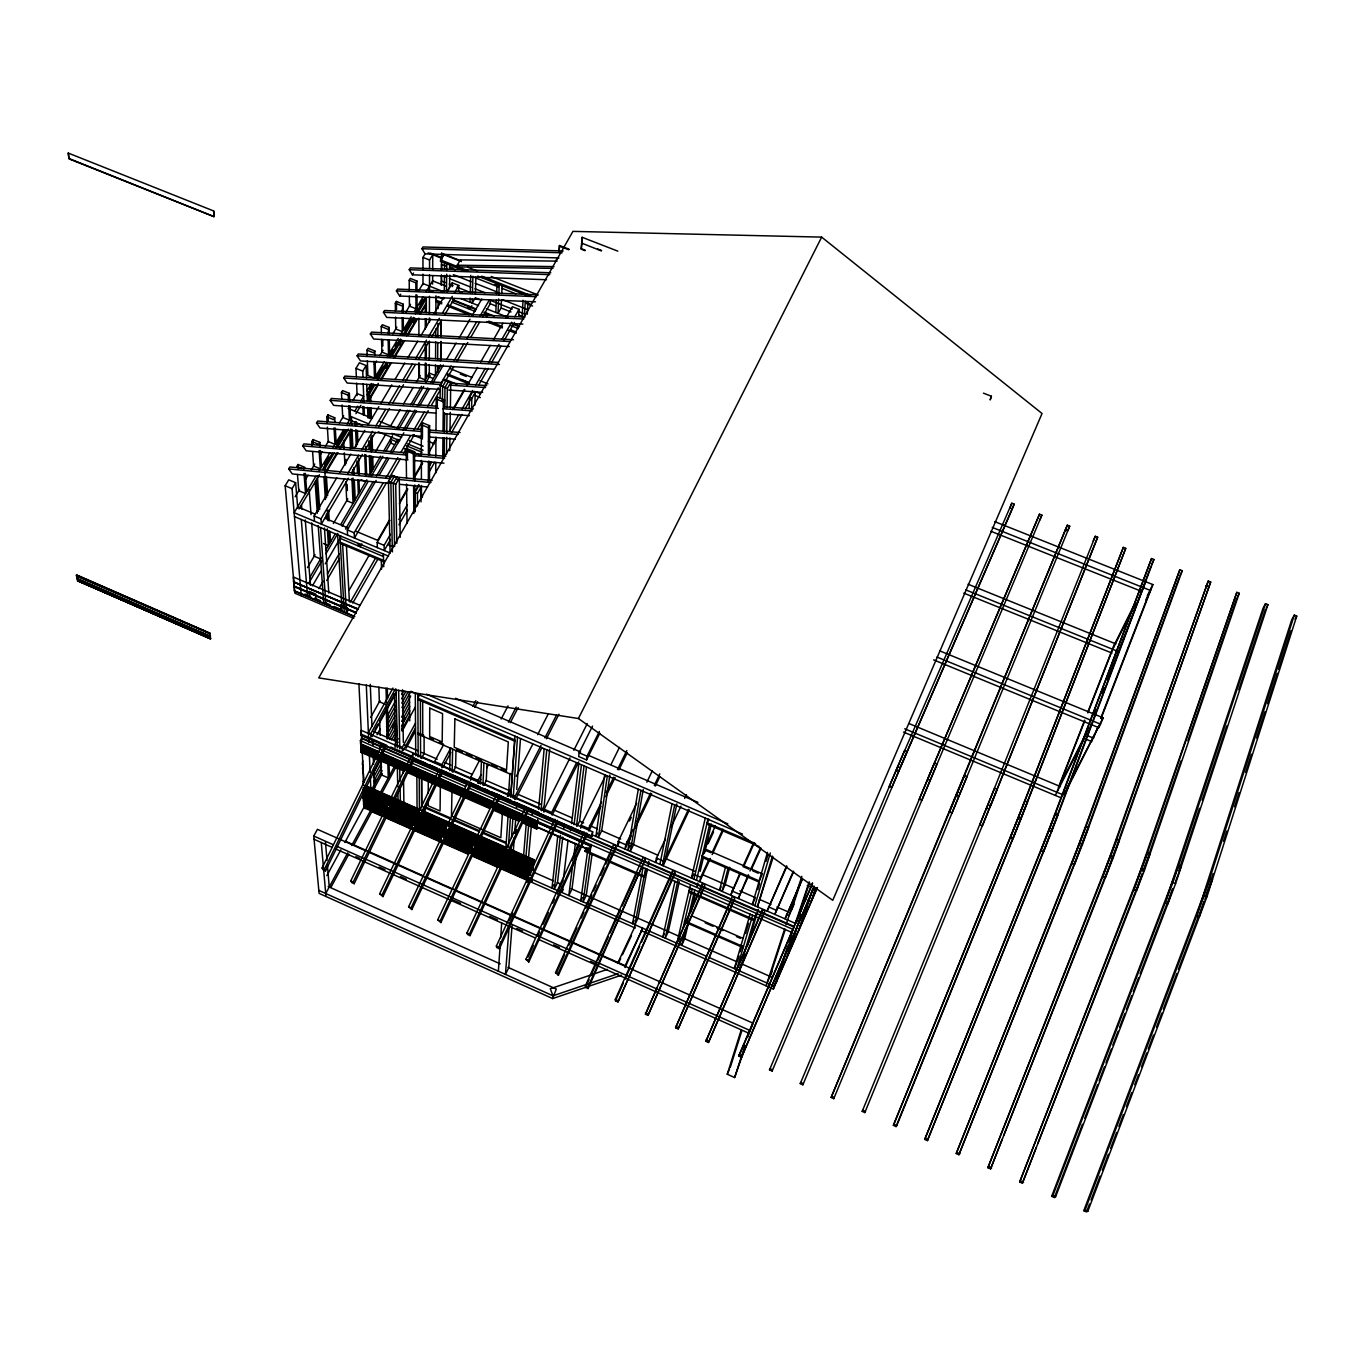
<?xml version="1.0" encoding="UTF-8"?>
<svg xmlns="http://www.w3.org/2000/svg" width="1365" height="1365" viewBox="0 0 1365 1365"><rect width="100%" height="100%" fill="white"/><g stroke="black" fill="none" stroke-linecap="round" stroke-linejoin="round"><path stroke-width="1.5" d="M425.283 362.988L425.283 379.897L419.089 377.388L419.038 364.694M425.283 358.756L425.283 343.963M425.283 329.17L425.283 318.591M425.283 312.261L425.283 305.914M426.29 378.173L426.29 363.363M426.29 359.149L426.307 344.338M426.324 327.429L426.324 318.949M426.324 312.619L426.341 297.792M428.354 482.084L428.388 461.165M428.405 454.886L428.456 427.689L429.617 425.692L422.45 422.758L421.29 424.771L421.358 456.183M428.218 799.446L428.201 805.794L440.059 810.998L440.366 785.677M428.235 793.099L428.269 782.503M429.293 364.523L429.275 376.911L433.2 378.497M429.31 360.343L429.361 341.062M429.412 322.191L429.412 317.96M429.429 313.728L429.463 296.273M429.48 292.008L429.531 274.945M429.531 268.547L429.565 260.015L432.756 254.709L432.688 269.4M429.463 480.122L429.514 461.285M429.531 455.006L429.617 425.692M432.62 284.074L432.671 275.679M435.537 364.967L435.469 375.563L429.275 373.054L424.737 380.818M435.572 358.62L435.674 341.677M435.708 337.462L435.759 328.982M435.844 314.172L435.964 295.83M435.708 473.058L435.776 462.479M435.827 456.132L435.947 437.09M435.998 430.743L436.203 399.007L437.346 397.027L444.495 399.928L444.393 408.391M437.278 407.623L437.346 397.027M437.568 372.15L437.619 365.803M437.653 359.456L437.79 342.53M437.841 336.182L437.926 323.488M438.046 308.678L438.097 302.33M464.032 270.679L440.554 261.415L440.571 259.93L443.744 254.607L461.353 261.551M440.11 398.341L440.23 385.578L443.642 379.692L450.757 382.575L450.365 408.118M440.622 360.667L440.793 341.591M440.827 337.36L440.98 320.4M441.304 285.422L441.407 274.945M441.458 269.809L441.612 253.242L461.285 260.988M440.912 360.292L441.083 341.438M441.134 337.24L441.287 320.485L431.613 337.036M443.744 254.607L440.554 261.415M442.448 401.429L442.601 386.551L446.014 380.664M444.273 292.008L444.461 275.44M444.529 269.229L444.598 263.001M442.738 456.848L442.943 437.824M443.011 431.494L443.352 401.907L444.495 399.928M443.813 457.019L444.035 437.994M444.12 431.647L444.342 412.605M444.12 457.633L444.359 438.506M444.427 432.125L444.666 412.998M444.734 406.634L444.973 387.506L448.385 381.62M446.474 290.796L446.679 274.228M446.73 270.099L446.816 263.889M415.847 759.145L361.06 735.274L361.196 730.326L539.585 808.012M441.885 767.778L441.919 764.69L450.911 747.747M446.457 454.306L446.679 437.312M446.747 433.063L447.003 413.953M447.089 407.589L447.345 388.462L450.757 382.575M449.75 275.15L449.58 287.588L447.498 291.103M449.836 268.922L449.904 264.776M449.699 450.689L449.887 437.909M449.989 431.528L450.296 412.367M452.139 286.684L452.207 282.862L458.759 285.456L458.64 291.189M449.716 770.662L450.16 748.054M675.607 1027.76L732.322 896.498L734.865 897.607L678.166 1028.903L675.607 1027.76L731.282 900.115M452.156 771.72L452.634 749.129M452.003 790.727L451.457 816.048L500.836 837.735L502.422 812.755M455.995 750.682L455.586 767.181L452.975 772.129M468.076 308.609L468.144 305.777M469.884 306.477L469.816 309.292L471.881 305.777M470.004 302.228L470.106 298.099M470.277 291.905L470.703 275.406M469.168 407.999L469.458 397.42L472.836 391.499L475.225 392.472L474.832 405.183M472.307 298.969L472.188 303.098L475.293 297.792M472.478 292.775L472.921 276.276M471.539 408.954L471.846 398.392L475.225 392.472M475.412 293.663L475.89 277.129M470.618 780.285L470.72 777.231L479.559 760.322M490.393 299.925L490.257 303.73L482.766 316.629M495.836 312.483L496.348 300.146M496.604 293.987L497.031 283.698M477.938 783.476L478.074 780.422L481.009 774.774M498.652 298.969L498.037 313.353L501.109 308.029L501.467 299.788M498.822 294.857L499.249 284.585M501.74 293.612L502.098 285.387M480.463 784.056L481.453 761.636M482.903 785.131L483.944 762.711M412.691 753.446L412.469 758.104L591.983 836.165L592.632 831.814L412.691 753.446L412.469 758.138M487.049 764.161L486.247 780.524L483.671 785.506M581.951 242.526L581.371 248.686L585.278 250.256M581.9 242.458L582.138 237.288L617.816 251.143M537.486 823.795L360.752 747.389L360.769 743.823L378.259 751.45M380.357 757.148L537.162 825.671L360.838 749.01L360.923 747.064L537.315 824.119L536.855 827.531L494.318 808.95M403.938 771.02L360.991 752.234L361.008 748.685L376.501 755.459M532.998 869.078L363.09 794.225L363.124 790.898L446.338 827.531M472.341 845.327L363.244 797.228L363.261 793.918L533.169 868.754L532.862 870.512L390.475 807.756M472.29 846.778L363.329 798.73L363.414 796.904L530.951 870.768M384.828 811.117L363.465 801.699L363.5 798.406L472.444 846.454M412.025 826.03L363.619 804.668L363.636 801.392L384.998 810.81M363.687 806.135L532.111 880.118L363.687 806.135L363.79 804.36L412.196 825.723M363.858 805.828L363.772 807.619L468.076 853.688M518.717 315.008L519.024 309.343L512.421 306.716L506.074 317.772M522.13 316.646L523.051 300.266M524.348 317.516L525.286 301.153M527.282 314.206L527.999 301.904M512.472 773.904L512.404 775.064L418.048 734.131L418.014 732.954L423.798 735.462M514.946 736.127L510.715 797.16L514.827 739.966L417.827 698.18L419.669 694.751M507.388 796.307L509.52 789.499M508.411 796.17L509.947 773.324M505.869 848.279L508.155 814.683M498.361 971.198L500.392 941.85M500.682 937.67L501.689 922.996M508.36 847.221L510.425 817.84M513.172 798.218L517.523 737.236M510.578 850.361L510.868 846.163M511.483 837.769L512.848 818.898M514.759 799.515L514.98 796.495L541.052 745.409M516.738 789.431L520.475 738.772M513.376 850.207L514.315 837.564M514.639 833.35L515.578 820.706M516.516 808.08L516.84 803.866M558.797 252.184L559.582 245.512L569.086 249.215M559.121 251.638L559.582 245.512M509.128 926.306L505.46 974.405L508.77 967.7L512.063 925.675M523.546 856.06L526.156 824.716M525.9 857.101L528.767 823.692M362.322 764.622L362.698 760.8M362.527 768.87L362.919 765.082M585.039 250.682L581.115 249.147L582.138 237.288M528.596 856.896L531.377 825.45M532.299 814.956L532.657 810.759M362.749 773.102L363.124 769.331M363.329 773.563L363.482 777.692M363.158 781.462L363.534 777.76M363.414 785.592L363.056 781.548M538.544 809.274L544.174 748.702M510.8 849.508L534.125 859.779L533.408 864.779L450.075 828.094M523.051 823.095L536.718 829.067L537.776 820.689M541.018 810.349L546.768 749.829M705.893 1041.324L762.37 909.585L764.929 910.711L708.469 1042.485L705.893 1041.324L762.08 911.24M213.964 216.625L213.674 210.961L68.25 153.068L68.967 158.545L214.049 216.66L69.035 158.852L68.25 153.068M549.686 749.163L544.191 805.725L541.666 810.759M543.918 812.226L544.226 809.223L570.024 757.882M209.835 633.394L76.423 575.859L76.542 574.955L209.954 633.121M557.739 836.353L551.989 888.12L553.576 884.895M560.418 835.346L554.327 889.161L557.5 882.711L562.772 836.984M563.728 828.674L564.206 824.511M562.551 886.192L561.8 892.454L563.387 889.229M563.557 877.832L568.062 840.226M592.512 726.112L579.135 752.798L578.692 756.534L586.558 759.93L599.849 733.244M571.56 823.658L578.845 763.632M366.059 850.958L317.448 829.323L313.762 836.028L319.103 893.393L552.671 998.566L556.272 989.045L507.934 967.324M574.051 824.75L581.456 764.758M576.525 825.825L584.066 765.884M573.027 862.202L568.813 895.559L571.969 889.093L576.269 855.582M573.556 858.022L575.399 843.433M586.558 759.93L587.035 756.176L599.354 731.486M605.889 860.496L584.971 851.333L585.107 850.293L644.109 876.091L643.922 877.132L609.694 862.151M577.105 826.2L579.596 821.133L586.489 767.181M577.088 849.303L577.617 845.123M580.688 828.248L581.063 825.262L605.412 775.866M588.11 847.443L580.756 900.832L582.326 897.59M555.913 830.415L590.721 845.6L589.868 850.276L590.721 845.532M591.13 844.406L583.111 901.855L586.25 895.372L592.086 854.166M358.074 609.455L293.577 582.002L293.407 577.02L360.07 605.36M356.333 613.09L293.987 586.523L293.816 581.49M354.593 616.707L294.396 591.028L294.243 586.097L354.627 611.827M604.695 774.774L595.891 836.438L597.546 833.06M607.323 775.9L598.382 837.53L601.675 830.756L609.865 775.064M636.704 803.2L618.226 841.454L617.509 845.856L619.352 842.051M537.145 824.46L537.742 819.461M536.718 829.067L536.855 827.531M452.088 825.979L533.664 861.878L534.125 859.779M450.041 829.562L533.271 866.212L533.834 861.554L423.116 812.84M450.211 829.238L533.425 865.888L533.135 867.645L392.011 805.486M444.939 840.567L532.077 879.026L532.35 876.211M471.932 855.394L531.821 881.841L532.077 879.026M633.121 829.408L625.75 844.73L625.016 849.132L631.432 835.755M638.291 789.243L627.815 850.344L630.255 845.242M640.919 790.369L630.306 851.436L633.565 844.628L643.256 789.431M591.745 836.574L592.632 831.814M813.984 887.489L741.502 1057.295L738.926 1056.135L739.148 1054.906L812.533 883.121M647.129 870.324L647.317 869.3L643.922 877.132M643.103 867.321L632.541 923.678L634.077 920.42M645.577 868.396L634.913 924.736L637.984 918.184L647.283 869.522M741.502 1057.295L814.257 886.175M648.068 865.461L648.836 861.4M665.523 838.827L656.429 858.073L655.558 862.441L657.384 858.602M659.892 864.335L672.058 803.78M674.702 804.923L662.4 865.427L665.625 858.568L676.835 803.883M688.489 809.343L663.987 861.366L663.1 865.734L689.325 809.991M674.993 881.244L662.878 937.073L664.397 933.779M677.944 880.271L665.25 938.13L668.287 931.544L679.292 881.722M688.728 892.147L688.95 891.123L754.214 919.635L753.907 920.641L688.728 892.147L690.298 888.717M708.759 819.222L706.831 823.965L759.128 846.505M702.156 856.162L701.9 857.254L758.889 881.978L762.37 873.805L705.398 849.132L702.156 856.162L759.196 880.903M705.278 818.079L691.424 878.07L693.011 874.624M690.229 885.629L676.904 943.266L679.173 938.318M692.072 878.36L693.079 874.044L700.689 877.354L699.665 881.654L710.363 858.449M703.521 853.739L705.398 849.132M693.949 879.179L707.94 819.222M679.275 944.324L680.726 938.147M682.636 929.923L692.26 888.786M696.474 880.271L709.476 825.108M685.537 928.934L681.664 945.365L684.684 938.779L688.114 924.327M687.005 922.757L694.768 889.878M700.143 871.331L703.555 856.964M704.528 852.852L711.336 824.119M691.065 911.922L695.468 893.341M696.952 887.148L697.925 883.019M76.423 575.774L210.022 633.496L210.091 636.517L76.986 578.862L76.679 575.586M725.412 867.457L719.509 890.321L721.095 886.858M728.006 868.584L722.051 891.413L725.207 884.503L729.695 867.287M739.728 873.498L730.685 895.184L740.291 873.941M769.519 1069.853L769.843 1068.659L772.436 1069.819L772.112 1071.013L769.519 1069.853L904.534 750.545L907.06 751.603L772.112 1071.013M748.225 874.863L738.311 898.511L748.771 875.306M382.012 755.101L590.687 845.618M767.488 852.374L752.32 904.603L755.425 897.641L739.796 890.85M750.153 914.055L734.285 968.604L736.503 963.605M757.78 889.571L759.554 883.513M766.021 861.315L767.778 855.258M737.254 961.95L739.028 955.858M740.205 951.797L741.98 945.706M745.546 933.524L748.498 923.371M754.879 905.729L770.321 852.937M736.691 969.662L752.678 915.164M772.402 856.128L757.421 906.838L773.204 857.083M740.888 964.68L739.096 970.72L745.051 953.93M743.874 954.579L755.8 914.243M747.457 945.826L758.292 909.346M786.547 865.939L767.13 911.069L786.923 866.383M793.321 871.194L774.791 914.396L793.679 871.621M745.546 1046.29L734.626 1077.531L727.255 1074.221L741.263 1029.841M730.292 1067.259L741.843 1030.746M1204.766 899.842L1212.478 879.452L1209.834 878.343L1083.793 1210.704L1086.523 1211.932L1087.871 1211.165L1206.967 896.703L1296.75 616.076L1294.31 615.103L1291.734 619.71L1196.525 916.12L1199.187 917.246L1204.135 901.77M1083.793 1210.704L1085.124 1209.936L1204.305 895.594L1294.31 615.103M1206.063 895.798L1213.178 873.549M1223.552 841.181L1226.794 831.063M1234.574 806.783L1239.096 792.621M1245.58 772.402L1251.415 754.197M1256.602 738.004L1265.014 711.711M1267.607 703.623L1277.333 673.269M1278.63 669.225L1290.932 630.801M801.716 879.76L785.046 918.867L802.125 879.896M734.626 1077.531L745.051 1045.351M747.662 1037.315L753.053 1023.204L603.313 956.558M766.123 985.837L784.756 928.695M786.069 924.668L801.835 876.347M769.962 976.367L785.165 929.838M791.768 909.602L801.699 879.248M1175.623 881.159L1181.288 866.4L1178.66 865.291L1051.664 1196.303L1054.394 1197.532L1055.623 1196.713L1175.623 883.53L1267.931 604.661L1265.509 603.688L1263 608.329L1165.13 902.879L1167.775 903.988L1172.876 888.615M1051.664 1196.303L1052.893 1195.501L1172.962 882.421L1265.509 603.688M1178.831 870.614L1199.494 808.302M1202.155 800.265L1226.794 725.873M1238.789 689.7L1265.44 609.285M641.14 930.64L773.358 989.028L787.707 946.082M789.038 942.072L792.4 932.022M793.747 928.012L809.172 881.807M776.258 982.339L791.376 937.175M796.102 923.047L809.616 882.677M786.65 957.786L801.238 914.465M787.622 955.568L800.231 918.116M812.448 883.257L811.117 887.233L807.295 885.578M990.325 399.467L991.399 396.242L983.448 393.154M798.883 929.65L812.499 889.502M799.822 927.466L813.472 887.267M815.69 888.001L810.964 901.855L807.398 900.32M811.902 899.706L815.963 887.796M1180.998 760.936L1143.102 871.604L1150.251 853.398L1147.624 852.306L1019.706 1181.971L1022.402 1183.182L1144.416 870.426L1239.249 593.297L1236.827 592.342L1133.871 889.69L1136.516 890.799L1142.403 873.617L1080.09 1034.363M1019.706 1181.971L1141.771 869.317L1236.827 592.342M1187.891 740.82L1236.827 597.938M990.154 399.894L991.399 396.242M1003.753 1135.322L1119.351 840.465L1116.741 839.373L987.885 1167.723L990.58 1168.918L1113.362 857.391L1210.687 581.985L1208.264 581.029L1102.784 876.569L1105.411 877.678L1210.687 581.985M987.885 1167.723L1110.735 856.282L1208.264 581.029M800.265 1083.622L800.675 1082.479L803.303 1083.656L802.876 1084.8L800.265 1083.622L934.428 763.052L936.97 764.11L802.876 1084.8M958.913 1154.739L1088.588 827.582L1085.994 826.49L956.234 1153.527L958.913 1154.739L1082.462 844.406L1182.244 570.724L1179.838 569.768L1071.832 863.516L1074.443 864.608L1179.224 577.395M956.234 1153.527L1079.851 843.297L1179.838 569.768M1150.968 566.185L1050.726 832.769L1057.977 814.769L1055.401 813.694L924.736 1139.417L927.398 1140.611L1051.698 831.473L1153.92 559.496L1151.531 558.558L1041.034 850.514L1043.628 851.606L1049.975 834.766L927.398 1140.611M924.736 1139.417L1049.105 830.381L1151.531 558.558M1087.274 1209.936L1089.543 1203.981M1091.045 1200.006L1100.088 1176.152M1102.34 1170.18L1108.363 1154.278M1110.632 1148.323L1116.655 1132.421M1118.908 1126.449L1123.429 1114.523M1126.432 1106.571L1131.704 1092.665M1134.725 1084.714L1138.495 1074.767M1141.498 1066.816L1146.771 1052.893M1148.272 1048.917L1153.544 1035.011M1156.565 1027.06L1161.837 1013.137M1163.338 1009.162L1176.903 973.382M1178.405 969.406L1204.015 901.821M1054.394 1197.532L1082.462 1124.265M1084.731 1118.327L1097.631 1084.68M1099.149 1080.722L1104.456 1066.85M1105.974 1062.891L1111.298 1049.037M1112.816 1045.078L1118.123 1031.223M1119.641 1027.265L1124.948 1013.41M1126.466 1009.452L1131.773 995.58M1133.291 991.621L1138.615 977.767M1140.116 973.808L1172.757 888.683M896.037 1126.552L1027.521 802.023L1024.944 800.948L893.393 1125.357L896.037 1126.552L896.771 1125.528L1021.088 818.625L1125.733 548.338L1123.344 547.399L1010.373 837.581L1012.966 838.673L1125.733 548.338M1094.73 733.722L1091.693 741.57L1086.13 739.284M1100.821 717.99L1151.019 588.281M1097.272 728.296L1093.467 738.141L1087.888 735.837M1101.077 718.451L1152.879 584.578L994.761 521.635M1065.775 790.591L1063.983 795.215L1103.142 717.819L939.632 650.815M893.393 1125.357L1018.495 817.533L1123.344 547.399M1085.038 736.554L1088.861 726.743M1093.433 714.97L1095.72 709.083M1102.084 693.778L1104.387 687.892M1107.442 680.026L1145.679 581.712M1022.402 1183.182L1036.257 1147.47M1037.792 1143.495L1078.555 1038.321M1058.37 787.486L1084.663 720.174M1087.751 712.257L1111.707 650.883M1056.885 792.263L1084.748 720.857M1087.854 712.939L1114.949 643.529M1011.806 503.224L1009.929 507.985L1012.267 508.906L1014.161 504.146L1011.806 503.224L889.178 786.445L891.72 787.52L1012.267 508.906M990.58 1168.918L1002.2 1139.28M214.237 216.37L213.674 210.961M591.83 836.318L412.469 758.36M1093.211 541.001L1095.276 536.274L1097.665 537.213L990.615 805.811L988.038 804.736M1095.276 536.274L979.865 824.699L982.442 825.791L1097.665 537.213M1039.516 514.196L919.259 799.139L921.819 800.214L1041.87 515.117L1039.516 514.196L927.552 779.33L930.111 780.388M1039.925 519.877L1041.87 515.117M1069.699 526.139L952.053 812.977L949.494 811.885L1065.331 529.944L1067.345 525.201L1069.699 526.139L1067.686 530.883L1065.331 529.944M862.202 1111.383L994.624 788.253L997.184 789.328L864.83 1112.56L862.202 1111.383L862.817 1110.325L865.461 1111.502L864.83 1112.56M831.66 1096.368L834.305 1097.545L833.776 1098.654L831.149 1097.477L1067.345 525.201M831.149 1097.477L964.458 775.627L967 776.685L833.776 1098.654M738.926 1056.135L793.935 927.347M796.426 921.494L802.262 907.844M708.469 1042.485L764.622 912.349M1014.161 504.146L900.064 767.778L897.522 766.703M678.166 1028.903L734.66 899.279M811.458 886.295L795.3 923.337L592.035 834.749M795.949 922.569L800.197 912.827M816.765 888.513L774.279 986.264L709.954 957.855M773.358 989.028L817.447 887.557M794.072 904.142L788.97 915.796L786.394 914.669M727.255 1074.221L729.541 1069M767.028 983.056L772.146 971.351M648.017 1015.389L704.954 884.571L702.412 883.462L645.457 1014.246L648.017 1015.389L704.835 886.277M645.457 1014.246L657.35 987.27M659.039 983.431L681.954 931.408M683.643 927.569L702.31 885.185M615.308 999.419L672.655 870.495L675.163 871.587L618.004 1001.927L615.461 1000.801L615.308 999.419L617.85 1000.545M615.461 1000.801L623.259 983.261M624.999 979.37L639.724 946.252M641.448 942.362L672.638 872.252M618.004 1001.927L675.146 873.344M754.214 919.635L756.517 914.431M753.907 920.641L756.227 915.437M585.346 985.991L643.034 857.578L645.543 858.67L588.127 988.55L585.602 987.407L585.346 985.991L587.888 987.117L588.127 988.55M585.602 987.407L589.083 979.66M590.823 975.77L596.061 964.134M597.802 960.26L608.261 936.97M610.001 933.097L620.444 909.807M622.201 905.933L637.011 872.952M587.888 987.117L645.543 858.67M749.982 870.989L760.459 847.733M751.381 869.505L760.97 848.245M555.538 972.631L613.55 844.73L616.042 845.822L558.063 973.757L558.404 975.224L555.538 972.631L558.063 973.757M556.766 972.17L564.649 954.766M569.034 945.109L576.917 927.722M581.285 918.048L583.913 912.264M585.67 908.39L591.813 894.86M593.553 891.004L596.181 885.202M600.566 875.545L604.064 867.816M605.821 863.943L611.076 852.357M558.404 975.224L616.195 847.631M743.225 865.751L753.753 842.529M743.788 866.229L754.282 843.058M528.818 961.967L528.392 960.465L586.677 833.025L586.916 834.868L528.818 961.967L525.883 959.339L584.203 831.933M528.067 956.984L533.357 945.433M537.759 935.81L539.516 931.971M543.048 924.259L548.338 912.724M552.74 903.084L554.497 899.245M557.142 893.461L563.301 879.998M572.123 860.752L578.282 847.273M557.79 822.174L499.368 948.76L496.877 947.651L496.348 946.116L554.992 819.205M509.264 920.795L512.813 913.134M526.975 882.455L528.75 878.616M499.368 948.76L498.839 947.225L557.449 820.28M700.689 877.354L708.674 860.018M712.223 852.323L722.887 829.22M712.138 854.575L722.836 831.37M704.647 849.047L715.345 825.962M708.179 843.587L713.537 832.002M528.784 809.53L470.055 935.622L467.581 934.513L466.966 932.943L525.917 806.527M514.759 833.281L516.533 829.476M470.055 935.622L469.458 934.052L528.374 807.602M625.085 967.495L642.71 928.183L624.726 966.591M440.878 922.552L440.195 920.948L499.419 794.993L499.914 796.938L440.878 922.552L437.721 919.839L496.962 793.918M617.577 963.4L635.612 925.043M618.874 962.41L620.665 958.571M622.457 954.749L631.466 935.605M411.838 909.534L411.07 907.896L470.601 782.435L471.181 784.414L411.838 909.534L408.613 906.787L468.161 781.36M670.983 827.292L680.981 806.118M684.633 798.423L686.441 794.567M1151.702 564.189L1153.92 559.496M382.951 896.583L442.584 771.942L441.919 769.928L382.081 894.911L382.951 896.583L379.641 893.802L439.496 768.87M635.1 828.128L651.617 793.747M655.285 786.104L659.875 776.566M629.487 821.065L631.312 817.26M636.807 821.747L650.61 793.031M654.296 785.37L659.807 773.887M414.124 759.537L354.183 883.684L351.743 882.592L350.788 880.886L410.95 756.432M354.183 883.684L353.228 881.978L413.373 757.49M646.856 782.179L652.385 770.696M385.783 747.184L325.553 870.853L323.13 869.778L322.089 868.021L382.541 744.044M325.553 870.853L324.512 869.113L384.947 745.102M584.971 851.333L586.609 847.972M590.465 846.112L496.706 804.77M601.607 801.886L588.537 828.521L581.063 825.262M606.282 792.382L613.755 777.163M617.492 769.553L626.825 750.528M588.878 831.063L601.061 806.22M605.753 796.665L615.12 777.538M618.874 769.894L627.303 752.695M1179.957 575.399L1182.244 570.724M210.5 638.888L77.788 580.671L210.466 638.939L210.398 636.005L77.225 578.368L77.583 581.371M611.025 764.468L619.454 747.372M570.468 830.603L572.14 827.258M1113.26 646.925L1135.441 602.289M532.214 877.627L531.821 881.841M1112.697 649.279L1135.015 604.422M576.439 762.95L551.648 812.465L544.226 809.223M552.125 815.059L578.743 761.875M537.435 821.355L525.935 815.929M573.846 750.272L587.24 723.655M1147.248 595.771L1152.879 584.578M1145.9 599.815L1150.593 590.516L992.27 527.419M578.419 718.519L821.662 237.118L1042.041 413.51L832.735 900.32L578.419 718.519L318.728 677.893L572.925 231.385L821.662 237.118M1059.291 786.104L1086.148 733.346M544.925 737.834L556.511 715.124M515.612 799.139L541.598 748.191M546.427 738.755L558.933 714.219M1055.282 795.403L1084.646 737.8M516.311 776.258L532.777 744.147M537.622 734.694L548.269 713.912M1066.372 789.055L1070.245 781.531M1072.19 777.777L1093.553 736.383M1095.498 732.63L1100.344 723.211M1103.142 717.819L1098.842 727.716L933.643 659.875M478.859 783.118L480.821 779.347M486.725 768.017L488.687 764.229M510.305 722.665L518.171 707.565M508.411 722.136L516.243 707.104M501.16 719.014L508.019 705.876M1237.628 596.386L1239.249 593.297M472.887 706.353L475.873 700.706M442.857 767.437L450.825 752.422M474.696 707.36L477.682 701.729M443.625 744.59L434.616 761.499L441.919 764.69M421.478 758.411L424.123 753.48L424.106 736.998M402.368 750.545L402.3 747.44L415.472 723.126M325.723 893.512L347.717 852.869M351.709 845.481L370.7 810.383M379.794 793.56L393.973 767.369M403.392 750.255L415.506 727.869M330.961 887.267L348.911 854.081M353.893 844.867L371.826 811.68M381.927 792.997L396.072 766.84M406.173 748.174L415.25 731.35M1266.276 607.749L1267.931 604.661M395.133 747.406L395.048 744.266L398.102 738.67M402.163 731.196L415.352 706.933M374.402 783.237L376.416 779.466M374.385 783.442L376.416 779.705M372.867 787.417L382.012 770.577M326.832 875.648L340.858 849.815M344.867 842.427L364.899 805.538L365.052 808.677M373.02 790.591L382.149 773.767M389.349 739.489L396.464 726.453M401.549 717.137L409.688 702.224M363.124 790.898L446.167 827.855M373.259 773.46L380.357 760.442M391.499 740.001L396.567 730.702M401.634 721.403L409.739 706.524M363.09 794.225L386.602 803.797M403.221 721.488L405.234 717.751M403.221 721.71L405.234 718.007M373.43 777.572L381.517 762.745M393.632 740.478L396.652 734.916M401.702 725.651L409.79 710.807M363.329 798.73L363.517 795.095M373.601 781.684L381.654 766.874M401.788 729.865L409.841 715.055M386.517 726.624L395.679 709.902M401.771 698.761L405.849 691.338M386.653 730.94L394.758 716.13M401.856 703.146L407.93 692.038M379.709 748.174L381.722 744.488M386.773 735.24L394.86 720.447M401.924 707.514L410.012 692.72M392.796 727.545L394.826 723.552M387.199 738.977L395.355 724.03M402.487 710.96L410.643 696.031M360.991 752.234L369.147 754.999M374.88 729.729L377.951 724.132M380.016 720.413L394.349 694.341M371.997 736.571L396.481 692.055M377.03 734.677L380.101 729.081M387.285 716.028L395.475 701.098M386.875 720.174L388.923 716.454M387.404 720.413L395.577 705.517M401.702 694.341L403.733 690.622M370.666 717.478L379.931 700.706M469.543 788.253L793.031 929.411L792.007 932.5L360.582 744.147L360.411 740.649L361.606 738.482L381.091 746.979M360.769 743.823L360.855 741.86L361.025 745.119M392.949 688.062L368.379 732.664L370.785 733.705L370.922 736.861M370.785 733.705L395.338 689.086M1295.027 619.147L1296.75 616.076M555.384 261.568L557.466 257.9M422.57 496.143L421.461 498.089L421.427 485.513M350.43 602.016L375.733 557.756M390.544 539.499L384.248 550.556L384.111 545.369L390.424 534.295M398.87 519.553L407.299 504.794M414.67 491.895L418.884 484.507M429.429 466.079L431.545 462.394M449.46 431.033L458.947 414.448M462.104 408.92L472.648 390.475M475.805 384.947L485.309 368.345M488.465 362.817L499.01 344.372M502.166 338.844L511.653 322.242M514.81 316.714L519.024 309.343M415.148 511.244L415.028 492.373L418.577 486.179L421 487.186L421.034 501.893M352.767 603.04L378.003 558.865M398.955 524.791L407.367 510.066M429.429 471.42L434.684 462.223M451.491 432.773L461.984 414.38M465.141 408.852L470.396 399.655M478.808 384.93L488.261 368.379M491.4 362.851L500.87 346.3M504.009 340.772L514.52 322.379M417.519 505.954L417.451 493.379L421 487.186M349.201 590.038L369.267 555.043M377.73 540.318L389.349 520.048M399.928 501.637L407.316 488.738M414.721 475.856L422.109 462.957M432.688 444.546L435.844 439.018M452.753 409.551L464.39 389.298M377.337 547.655L377.184 542.451L389.861 520.355M399.365 503.787L407.811 489.045M414.158 478.006L422.604 463.264M428.951 452.207L436.339 439.325M454.306 408.016L464.868 389.588M466.984 385.92L477.545 367.492M480.719 361.964L490.223 345.396M493.396 339.868L502.9 323.3M394.434 476.197L390.851 482.357L392.403 551.887M396.84 477.187L393.274 483.364L394.57 546.529M396.823 543.304L395.696 484.37L399.262 478.194L392.011 475.191L388.445 481.367L390.134 553.03L294.14 512.694L315.929 476.214M413.578 479.388L413.39 453.811L414.55 451.781L407.35 448.812L406.173 450.842L406.497 477.801M361.827 543.782L360.121 546.751L360.002 544.174M386.517 482.681L354.439 538.032L354.183 532.811L382.934 483.278M386.124 477.784L397.846 457.599M401.037 452.105L410.626 435.589M413.817 430.094L424.464 411.752M427.654 406.241L438.301 387.899M441.492 382.405L451.081 365.888M454.272 360.394L463.844 343.878M467.052 338.383L476.624 321.867M479.815 316.373L489.404 299.856M326.713 580.534L339.441 558.575M389.725 477.136L400.423 458.691M403.631 453.163L414.329 434.718M417.536 429.173L428.235 410.728M431.442 405.183L439.991 390.424M445.331 381.21L453.897 366.451M457.104 360.906L467.803 342.461M471.01 336.933L479.559 322.174M437.585 369.915L440.571 364.796M341.199 536.343L340.056 538.305L383.446 556.562M312.449 585.858L320.98 571.201M325.262 563.882L339.134 540.062M345.533 529.074L373.293 481.47M376.501 475.975L387.182 457.65M390.39 452.156L397.863 439.342M403.187 430.18L414.943 410.046M417.076 406.378L427.757 388.07M430.948 382.575L440.571 366.093M347.563 535.131L347.29 529.91L376.109 480.446M379.316 474.952L388.906 458.469M392.113 452.975L403.852 432.824M405.985 429.156L416.649 410.831M419.857 405.337L429.463 388.854M432.671 383.36L443.335 365.035M446.543 359.541L456.132 343.042M459.34 337.547L470.021 319.239M472.154 315.571L481.743 299.089M318.915 588.605L323.181 581.268M327.446 573.948L339.168 553.781M309.616 577.685L321.458 557.449M325.757 550.095L335.432 533.527M340.823 524.331L366.827 479.849M368.789 476.487L380.63 456.251M383.855 450.74L392.608 435.759M396.771 428.661L407.521 410.251M410.746 404.74L421.512 386.346M308.831 583.077L321.713 561.032M325.996 553.678L337.803 533.476M342.103 526.122L367.85 482.033M371.075 476.521L382.882 456.32M386.107 450.808L391.465 441.612M398.972 428.764L409.705 410.387M412.93 404.876L423.662 386.5M425.812 382.831L430.112 375.477M307.5 567.601L315.042 554.736M333.367 523.495L347.819 498.873M375.426 451.815L385.118 435.281M390.509 426.085L400.218 409.551M403.443 404.04L413.151 387.506M416.393 381.995L420.096 375.665M348.365 478.262L321.338 524.126L320.98 518.871L344.663 478.757M351.607 472.768L362.425 454.426M365.666 448.914L375.392 432.415M378.634 426.904L389.452 408.562M392.693 403.067L403.511 384.725M405.661 381.057L415.404 364.557M418.646 359.046L428.371 342.547M444.581 315.025L454.323 298.526M293.577 582.002L358.312 609.029M314.513 521.259L314.121 516.004L336.78 477.75M340.022 472.29L350.805 454.067M354.03 448.607L364.83 430.402M368.055 424.925L378.856 406.719M381.006 403.067L391.789 384.862M395.031 379.402L404.74 363.005M407.981 357.545L417.69 341.148M420.915 335.688L430.623 319.291M433.865 313.831L443.574 297.433M446.799 291.974L452.207 282.862M347.887 473.28L358.654 455.057M361.879 449.58L372.645 431.34M375.87 425.88L385.561 409.466M388.786 403.989L399.553 385.749M402.777 380.289L412.469 363.875M415.694 358.398L426.46 340.158M428.61 336.524L439.376 318.284M442.601 312.807L452.293 296.393M454.443 292.758L458.759 285.456M552.91 268.359L458.282 266.926L457.207 265.219L460.38 259.879L557.108 261.125M324.682 468.963L334.408 452.651M337.65 447.208L348.467 429.088M369.454 393.905L374.812 384.896M378.037 379.504L387.694 363.312M391.994 356.111L401.651 339.902M404.876 334.51L413.459 320.11M417.758 312.909L426.341 298.526L424.174 297.655M326.013 471.13L336.797 453.043M340.039 447.601L350.805 429.514M369.591 398L378.327 383.343M380.494 379.675L390.322 363.192M393.598 357.698L403.426 341.216M406.685 335.722L416.513 319.239M419.789 313.745L426.341 302.757M326.099 472.444L337.957 452.566M340.107 448.949L350.873 430.862M369.642 399.365L378.361 384.708M381.637 379.214L391.448 362.749M394.707 357.255L404.535 340.772M407.794 335.278L417.605 318.813M420.881 313.319L426.341 304.156M319.154 470.806L329.921 452.805M333.145 447.396L343.895 429.395M347.12 424.003L351.436 416.803L351.812 425.146M354.781 411.189L357.749 406.207M360.718 401.242L363.687 396.277L357.033 393.564L353.074 400.184M367.014 390.714L371.314 383.514M367.356 360.701L367.868 375.477L374.505 378.173L384.248 361.879M387.472 356.453L398.256 338.435M400.406 334.817L411.172 316.782M414.414 311.374L423.031 296.956M426.255 291.547L432.637 280.866L446.355 286.309M324.614 464.407L328.931 457.156M336.507 444.478L344.082 431.801M369.386 389.4L372.611 384.009M376.911 376.808L382.285 367.816M389.81 355.224L393.018 349.832M395.168 346.232L397.317 342.632M404.842 330.04L411.292 319.239M415.574 312.056L417.724 308.456M419.874 304.856L423.099 299.464M299.054 508.957L319.427 474.798M322.652 469.406L332.309 453.231M335.517 447.839L346.249 429.873M349.474 424.481L351.624 420.881M355.941 413.629L360.889 405.354M362.732 402.248L363.841 400.406M367.151 394.843L373.601 384.043M376.825 378.651L386.5 362.442M389.725 357.033L400.474 339.032M402.624 335.432L413.356 317.414M415.506 313.813L425.18 297.621M295.164 496.775L299.481 489.574M304.873 480.582L308.098 475.191M311.339 469.799L314.769 464.083M319.956 455.415L322.106 451.815M325.348 446.423L328.573 441.032M339.356 423.048L343.673 415.847M374.402 364.591L376.552 360.991M379.794 355.6L383.036 350.191M392.762 333.981L396.823 327.19M405.712 312.363L410.507 304.361M418.663 290.762L422.979 283.545L443.233 291.598M353.689 618.277L294.874 593.195L285.149 485.769L288.732 479.832L295.625 482.715L297.758 508.189M303.695 469.321L304.873 467.359L297.997 464.492L296.802 466.455L301.972 468.604M312.158 445.587L311.868 441.492L313.029 439.564L319.888 442.396L320.161 446.474M327.122 423.013L326.747 416.837L327.907 414.926L334.715 417.724L334.954 421.836M341.779 398.716L341.455 392.472L342.598 390.578L349.372 393.342L349.764 401.668M356.333 376.757L355.992 368.379L359.37 362.783L366.11 365.53L366.554 378.088M367.219 356.47L366.997 350.14L368.106 348.297L374.846 351.01L374.966 355.224M381.398 332.941L381.227 326.559L382.337 324.716L389.025 327.412L389.162 333.794M395.44 311.169L395.304 303.235L396.396 301.426L403.05 304.088L403.153 312.005M537.537 294.806L397.522 289.09L396.43 290.899L399.655 296.017L400.747 294.209M409.295 290.182L409.21 280.2L410.285 278.409L416.922 281.036L416.973 291.018M550.812 272.778L410.336 267.915L409.244 269.707L412.435 274.826L413.527 273.051M422.962 269.98L422.962 257.422L425.095 253.873L558.882 257.951M301.307 595.942L292.059 488.653L295.625 482.715M319.888 442.396L318.71 444.325L311.868 441.492M334.715 417.724L333.572 419.635L326.747 416.837M348.536 401.481L348.246 395.236L349.372 393.342M362.971 377.405L362.749 371.126L366.11 365.53M374.846 351.01L373.72 352.87L366.997 350.14M388.018 333.504L389.025 327.412M402.044 311.834L403.05 304.088M415.881 290.813L415.847 282.828L416.922 281.036M389.452 483.346L292.298 473.928L288.697 468.946L289.892 466.966L432.108 480.48M407.947 459.954L306.238 450.825L302.689 445.826L303.866 443.881L407.657 452.992M421.529 436.373L320.024 427.979L316.526 422.962L317.687 421.034L421.836 429.429M435.503 413.083L333.657 405.371L330.211 400.337L331.354 398.444L437.414 406.258M440.298 389.452L347.154 383.036L343.741 377.969L344.884 376.092L442.243 382.61M494.301 369.233L360.497 360.923L357.118 355.856L358.244 353.996L498.413 362.425M509.333 346.591L373.686 339.049L370.359 333.964L371.485 332.122L513.462 339.731M522.829 324.102L386.739 317.414L383.463 312.312L384.572 310.486L524.894 317.107M425.095 253.873L421.939 248.737L422.996 246.963L563.182 250.955M581.695 243.124L601.368 250.921M410.541 320.195L413.544 321.85L414.619 320.553M399.894 344.748L400.952 340.636L399.894 344.748L396.874 343.059M386.09 367.902L387.131 363.79L386.09 367.902L383.053 366.195M414.602 317.738L413.544 321.85M552.671 998.566L621.502 975.156M607.374 969.372L550.266 988.755L553.013 995.802L618.072 973.689M457.207 265.219L553.968 266.619M421.939 248.737L562.141 252.798M409.244 269.707L549.771 274.638M412.435 274.826L546.546 279.74M396.43 290.899L536.479 296.683M399.655 296.017L535.438 301.819M383.463 312.312L523.819 319.018M370.359 333.964L510.254 341.54M357.118 355.856L499.436 364.506M450.706 383.173L486.691 385.578M343.741 377.969L441.117 384.555M449.58 385.118L485.582 387.541M448.761 390.032L482.63 392.369M443.779 406.736L473.467 408.92M330.211 400.337L438.404 408.391M442.635 408.698L472.341 410.899M443.983 413.731L469.441 415.66M430.333 430.129L460.09 432.517M316.526 422.962L422.229 431.545M428.576 432.074L458.179 434.479M429.975 437.073L455.347 439.172M414.022 453.538L445.792 456.337M302.689 445.826L406.497 455.006M414.977 455.756L444.632 458.367M414.312 460.517L443.966 463.179M288.697 468.946L390.612 478.688M396.976 479.303L430.948 482.545M400.013 484.37L427.467 487.032M597.665 248.959L601.607 250.495M559.258 246.075L568.761 249.778M467.751 267.233L477.528 271.089M491.212 276.481L538.151 294.994M430.333 253.105L441.885 257.661M428.081 252.866L441.56 258.19M440.571 259.93L467.973 270.748M481.691 276.174L530.644 295.488M477.733 276.088L526.651 295.403M498.464 286.087L494.557 284.551L498.447 286.411M449.563 266.823L453.47 268.376M445.417 265.97L441.509 264.418L441.697 269.229M449.324 267.506L455.193 269.826M474.747 277.556L498.208 286.821M502.132 288.373L515.816 293.782M422.962 257.422L429.565 260.015M526.924 302.928L530.883 304.549M526.907 303.252L530.866 304.822M453.351 274.655L471.181 281.719M475.139 283.289L496.945 291.905M526.668 303.661L532.623 306.016M445.348 277.027L441.407 275.474L441.595 280.217M449.307 278.596L471.044 287.196M474.986 288.766L484.865 292.673M502.644 299.72L528.323 309.889M445.297 282.504L441.356 280.934L441.475 284.091M449.221 284.056L453.163 285.626M457.104 287.179L470.891 292.639M488.619 299.669L512.25 309.036M518.154 311.374L524.058 313.728M1205.909 585.687L1208.332 586.643M458.128 290.984L462.035 292.537M475.754 297.979L481.64 300.3M489.489 303.422L495.358 305.743M501.245 308.081L511.039 311.971M518.888 315.076L522.812 316.629M460.892 298.611L478.552 305.624M486.401 308.729L507.985 317.311M409.21 280.2L415.847 282.828M429.48 290.421L432.739 291.701M452.975 299.754L476.453 309.087M484.285 312.193L494.079 316.083M511.687 323.096L519.519 326.201M452.702 300.317L476.231 309.667M484.08 312.79L489.967 315.127M513.513 324.495L519.4 326.832M437.926 296.615L443.813 298.952M451.661 302.075L475.208 311.442M483.056 314.564L486.981 316.117M510.527 325.484L518.376 328.607M435.947 300.078L441.816 302.416M447.686 304.753L473.126 314.871M488.789 321.116L502.491 326.559M510.322 329.682L516.192 332.019M435.93 301.477L441.799 303.815M447.669 306.152L469.185 314.718M486.776 321.731L502.422 327.958M508.292 330.296L516.124 333.401M990.836 531.241L1140.833 591.062M395.304 303.235L401.975 305.897M381.227 326.559L387.933 329.255M450.433 368.772L472.136 377.525M480.036 380.699L487.919 383.872M460.278 374.044L466.199 376.433M447.464 373.908L469.185 382.678M461.762 379.845L467.666 382.234M968.075 584.237L1115.922 643.922M447.447 375.204L469.15 383.974M445.024 379.419L456.831 384.196M474.542 391.346L480.463 393.734M965.669 589.851L1117.867 651.378M474.44 395.185L480.326 397.573M963.792 593.127L1111.963 653.067M440.23 385.578L447.345 388.462M469.458 397.42L471.846 398.392M436.203 399.007L443.352 401.907M355.992 368.379L362.749 371.126M421.29 424.771L428.456 427.689M341.455 392.472L348.246 395.236M348.109 408.442L371.604 418.065M379.436 421.29L395.099 427.706M412.725 434.923L422.519 438.933M428.388 441.339L434.258 443.744M350.634 416.462L368.277 423.713M391.789 433.353L401.6 437.38M409.432 440.588L423.15 446.219M936.953 657.043L1100.668 724.218M350.822 420.556L362.544 425.368M378.19 431.801L399.689 440.622M407.521 443.83L423.15 450.262M398.409 442.516L390.544 439.291L390.629 443.062L394.553 444.666M406.275 445.758L422.007 452.207M404.364 448.71L420.062 455.159M406.173 450.842L413.39 453.811M388.445 481.367L395.696 484.37M415.028 492.373L417.451 493.379M361.043 479.678L365.769 481.64M909.278 723.655L1060.468 786.598M904.739 728.825L1062.209 794.464M903.528 732.084L1060.588 797.621M285.149 485.769L292.059 488.653M297.638 506.807L315.264 514.213M325.058 518.308L348.553 528.17M356.384 531.446L377.917 540.489M387.711 544.584L391.619 546.239M314.121 516.004L320.98 518.871M347.29 529.91L354.183 532.811M377.184 542.451L384.111 545.369M957.735 791.99L960.295 793.082M1018.495 817.533L1021.088 818.625M1049.105 830.381L1051.698 831.473M1079.851 843.297L1082.462 844.406M1110.735 856.282L1113.362 857.391M1141.771 869.317L1144.416 870.426M1172.962 882.421L1175.623 883.53M1204.305 895.594L1206.967 896.703M294.465 516.618L388.547 556.169M896.242 770.133L898.784 771.191M956.285 795.368L958.827 796.443M986.503 808.08L989.062 809.155M383.565 560.401L340.26 542.195L340.346 543.458L383.599 561.663L383.548 560.418M323.607 543.526L328.402 545.556L327.327 528.818M320.587 558.933L314.172 556.22L311.664 522.932M293.543 581.729L358.057 609.217M293.953 586.268L356.316 612.851M304.907 594.065L310.725 596.556M314.615 598.211L320.451 600.702M324.341 602.357L330.176 604.832M334.067 606.504L339.902 608.978M294.362 590.755L354.593 616.451M455.569 698.266L580.654 751.996M588.469 755.357L697.907 802.364M579.135 752.798L587.035 756.176M426.46 694.188L727.818 823.846M410.848 691.304L742.526 834.117M707.087 822.805L755.562 843.689M514.759 741.178L417.844 699.426L417.827 698.18M386.5 704.835L379.351 701.746L378.856 687.141M705.142 850.224L710.841 852.681M743.089 866.656L748.788 869.13M752.576 870.768L758.275 873.225M429.583 737.97L433.439 739.642M439.223 742.133L443.079 743.806M456.575 749.658L462.36 752.166M466.216 753.838L471.983 756.346M475.839 758.019L481.623 760.527M491.264 764.707L497.048 767.215M500.904 768.887L506.688 771.396M372.799 731.145L398.171 742.202M404.023 744.744L417.69 750.682M421.597 752.388L437.21 759.179M445.024 762.574L450.877 765.134M454.784 766.823L472.358 774.467M486.008 780.422L509.435 790.608M517.25 794.003L540.677 804.207M554.344 810.145L571.918 817.789M579.716 821.184L583.623 822.89M589.475 825.433L597.29 828.828M601.197 830.534L620.717 839.031M626.569 841.574L657.811 855.173M665.608 858.568L694.887 871.314M702.702 874.709L733.943 888.291M759.315 899.33L771.02 904.432M776.89 906.991L788.595 912.076M395.048 744.266L402.3 747.44M470.72 777.231L478.074 780.422M507.592 793.27L514.98 796.495M618.226 841.454L625.75 844.73M656.429 858.073L663.987 861.366M731.828 890.918L739.489 894.246M768.41 906.838L776.122 910.199M361.401 734.251L368.584 737.39M369.215 737.663L386.807 745.324M390.714 747.03L412.213 756.398M361.145 735.035L425.624 763.154M429.531 764.844L437.363 768.273M443.216 770.816L480.344 787.008M484.251 788.697L488.158 790.403M492.065 792.11L511.602 800.624M515.509 802.33L538.97 812.55M419.755 760.851L437.346 768.512M441.253 770.218L447.106 772.778M451.013 774.484L478.364 786.394M482.272 788.1L509.623 800.027M513.53 801.733L538.936 812.789M361.571 737.783L466.813 783.664M470.72 785.37L794.259 926.46M384.981 748.668L794.055 927.074M360.411 740.649L465.636 786.564M382.132 753.156L436.544 776.907M440.434 778.596L465.704 789.635M469.594 791.325L492.901 801.511M496.792 803.2L522.061 814.24M538.51 822.805L550.112 827.872M378.31 753.071L360.667 745.768L378.139 753.395M382.2 754.76L492.816 803.081M364.984 748.429L370.802 750.972M380.494 755.203L405.678 766.209M409.551 767.915L432.824 778.067M440.571 781.462L458.009 789.072M471.573 794.993L492.901 804.309M496.775 806.015L520.031 816.168M525.849 818.71L535.541 822.941M535.37 826.149L589.919 850.003M589.885 850.241L360.906 750.631L490.462 807.244M483.022 804.292L488.841 806.834M373.054 756.705L404.296 770.372M408.203 772.078L431.63 782.316M435.537 784.022L447.242 789.141M451.15 790.847L462.871 795.966M472.631 800.231L478.484 802.808M482.391 804.514L490.189 807.926M496.058 810.486L509.725 816.458M513.615 818.164L519.485 820.723M523.392 822.43L537.042 828.401M407.845 772.726L489.847 808.575M493.755 810.281L519.144 821.389M691.628 915.83L742.662 938.233M705.176 922.859L712.991 926.289M716.898 927.995L722.75 930.572M736.418 936.561L740.308 938.284M425.522 807.005L450.501 817.976M454.357 819.665L479.337 830.654M483.176 832.343L506.244 842.478L506.193 843.502L483.142 833.384M715.038 934.223L684.752 920.914L684.53 921.887L743.157 947.651L743.43 946.696L718.826 935.878M423.611 807.21L479.303 831.695M364.933 785.353L506.91 847.802M364.762 785.677L506.739 848.126M510.629 849.832L533.971 860.104M364.83 787.196L419.226 811.134M364.66 787.52L419.055 811.441M422.945 813.165L448.198 824.272M362.971 787.861L533.698 863.004L364.728 789.038M365.155 789.925L378.719 795.88M382.592 797.587L390.339 800.999M396.157 803.558L415.523 812.09M429.088 818.062L446.526 825.74M452.344 828.299L475.6 838.537M485.292 842.802L512.421 854.746M516.294 856.452L527.914 861.571M363.039 789.38L446.372 826.064M450.245 827.77L533.561 864.455M362.868 789.704L446.201 826.388M533.306 867.321L363.022 792.724L388.155 803.797M392.403 806.357L417.502 817.413M423.287 819.956L446.457 830.159M450.314 831.865L461.899 836.967M465.755 838.673L473.484 842.068M481.197 845.481L502.439 854.831M506.296 856.538L523.682 864.182M527.538 865.888L533.323 868.43M386.756 805.725L363.175 795.727L386.585 806.05M390.646 807.449L533.033 870.188M476.249 847.034L530.797 871.092M533.8 872.252L553.269 880.835M557.159 882.558L561.066 884.281M570.792 888.564L679.838 936.629M683.729 938.352L736.298 961.523M742.15 964.099L771.361 976.982M363.67 798.098L377.286 804.104M381.176 805.811L387.012 808.387M390.902 810.11L414.243 820.399M418.134 822.105L423.969 824.682M427.876 826.405L443.437 833.264M447.328 834.971L472.614 846.129M478.45 848.706L482.34 850.412M486.23 852.135L492.065 854.712M495.956 856.418L501.791 858.995M505.698 860.718L529.04 871.007M476.351 848.16L530.814 872.184M476.18 848.484L530.661 872.508M530.695 873.617L363.397 800.214L413.919 822.498M417.809 824.221L530.524 873.924M388.871 812.516L530.558 875.033M388.701 812.84L499.351 861.656M503.224 863.363L530.405 875.357M404.603 820.519L363.551 803.183L441.1 837.41M408.476 822.225L412.349 823.948M418.168 826.507L441.424 836.779M445.297 838.485L451.115 841.045M454.989 842.768L470.498 849.61M474.372 851.316L487.953 857.305M491.827 859.012L499.573 862.441M505.391 865L528.647 875.255M363.721 802.876L441.253 837.086M445.144 838.81L499.419 862.748M503.293 864.472L528.494 875.579M444.973 839.117L528.34 875.903M416.069 827.429L441.236 838.537M445.109 840.243L528.374 876.995M415.898 827.753L441.066 838.861M532.555 879.538L706.046 956.131M364.114 806.988L383.428 815.519M387.285 817.226L437.5 839.407M445.229 842.819L468.4 853.057M472.273 854.763L493.516 864.13M501.245 867.543L528.272 879.487M370.888 811.254L382.558 816.407M386.449 818.13L468.11 854.2M471.983 855.923L497.269 867.082M501.16 868.805L635.305 928.063M345.533 841.215L423.201 875.784M427.091 877.507L625.153 965.669M369.949 852.681L451.627 889.042M455.518 890.782L599.423 954.835M313.762 836.028L333.231 844.696M337.121 846.437L749.897 1030.456M355.873 856.691L359.746 858.431M379.129 867.065L384.947 869.659M400.457 876.586L406.275 879.179M452.805 899.927L460.568 903.391M489.66 916.359L497.406 919.822M516.806 928.456L522.607 931.049M553.644 944.887L559.462 947.481M590.482 961.318L596.3 963.912M314.069 839.304L331.541 847.102M335.415 848.825L535.404 938.028M539.277 939.751L748.976 1033.288M322.089 868.021L324.512 869.113M350.788 880.886L353.228 881.978M379.641 893.802L382.081 894.911M408.613 906.787L411.07 907.896M437.721 919.839L440.195 920.948M466.966 932.943L469.458 934.052M496.348 946.116L498.839 947.225M525.883 959.339L528.392 960.465M645.389 1012.898L647.948 1014.041M675.641 1026.446L678.2 1027.589M706.012 1040.062L708.606 1041.222M739.148 1054.906L741.741 1056.066M894.109 1124.333L896.771 1125.528M925.555 1138.427L928.217 1139.639M957.155 1152.589L959.834 1153.8M988.908 1166.819L991.604 1168.03M1020.832 1181.117L1023.545 1182.346M1052.893 1195.501L1055.623 1196.713M1085.124 1209.936L1087.871 1211.165M328.146 886.533L500.204 963.861M318.83 890.407L553.013 995.802M76.508 575.006L210.005 633.548M321.27 842.512L325.979 896.481M325.45 841.966L327.003 860.394M327.344 864.489L329.238 887.028M309.616 596.078L309.241 591.352L315.724 594.116L316.083 598.826M301.477 504.896L301.819 509.128M297.997 464.492L298.321 468.536M301.273 519.485L307.466 595.157M297.468 474.542L298.798 490.718L305.572 493.55L304.003 473.365M305.265 519.929L310.452 585.261M305.333 473.416L306.733 491.605M309.155 489.625L311.032 514.605M313.029 439.564L313.319 443.642M315.11 482.033L317.328 513.206M318.216 525.679L323.642 602.05M312.585 451.713L313.609 465.994L320.365 468.792L319.12 450.45M317.38 475.873L319.7 509.367M320.553 527.59L325.791 602.972M316.271 480.105L318.454 511.312M324.443 527.999L328.811 593.075M320.417 450.552L321.509 466.881M324.512 466.284L326.525 497.679M327.344 510.22L328.01 520.679M328.675 531.07L329.494 543.697M323.915 476.573L325.416 499.556M326.372 514.196L326.644 518.376M326.423 476.573L327.634 495.512M328.573 510.254L329.238 520.782M329.903 531.309L330.569 541.854M327.378 427.143L328.248 441.578L334.971 444.342L334.033 427.876M341.011 609.455L340.738 604.763L347.256 607.544L347.512 612.237M327.907 414.926L328.283 421.103M339.902 535.728L344.185 610.803M337.633 534.773L342.018 609.882M342.615 544.413L346.352 611.742M335.295 428.03L336.097 442.448M346.386 544.84L349.406 601.794M345.823 459.34L346.028 463.605M347.085 484.319L347.392 490.581M342.086 404.944L342.734 417.434L349.406 420.164L348.723 405.627M343.656 440.4L344.082 448.71M344.304 452.873L344.935 465.346M345.789 481.982L346.744 500.699L353.091 503.344L351.914 478.415M358.91 683.626L361.691 740.376M362.22 750.886L363.755 782.418M349.764 432.722L350.549 449.341M351.999 429.412L352.887 448.573M353.757 467.751L354.047 474.15M354.337 480.531L355.207 499.709M349.952 405.815L350.532 418.304M350.788 429.139L351.692 448.3M352.665 469.594L352.87 473.843M353.074 478.108L354.149 501.518M366.298 685.008L368.806 742.509M369.369 755.289L370.12 772.334M370.307 776.583L370.853 789.362M358.176 543.407L358.295 545.983M357.425 430.913L357.869 441.373M358.568 458.111L359.285 474.849M356.436 421.734L356.606 425.897M356.794 430.06L357.408 444.615M358.125 461.268L358.654 473.74M358.91 479.985L359.456 492.458M355.224 421.512L355.412 425.675M355.6 429.821L356.316 446.457M356.947 461.012L357.494 473.484M357.767 479.729L358.398 494.267M370.273 684.377L371.98 726.487M372.594 741.229L372.764 745.444M373.191 755.971L373.532 764.383M373.703 768.597L374.556 789.653M356.589 383.036L357.118 395.594M441.612 253.242L441.799 258.104M363.209 383.684L363.926 402.487M364.08 406.668L364.387 415.045M365.564 446.406L365.735 450.587M365.888 454.767L366.673 475.668M362.902 406.429L363.209 414.789M364.728 454.494L365.53 475.378M366.776 384.384L367.373 401.139M367.594 407.418L367.97 417.895M368.789 440.946L369.079 449.324M369.301 455.603L369.983 474.474M369.352 391.158L369.71 401.651M369.915 407.777L370.29 418.441M370.922 437.227L371.434 452.003M371.57 456.166L372.065 470.891M368.26 393.001L368.55 401.395M368.772 407.674L369.13 418.168M369.932 441.219L370.222 449.614M370.444 455.91L371.024 472.682M379.641 720.601L380.135 735.223M380.425 743.584L380.579 747.764M381.006 760.288L381.517 774.928L388.274 777.879L387.848 763.291M370.734 397.522L370.871 401.737M371.075 408.05L371.434 418.577M371.997 435.418L372.491 450.143M372.696 456.473L373.123 469.099M373.993 361.298L374.505 378.173M386.022 688.182L386.449 702.753M386.261 709.049L387.114 738.26M381.313 560.708L381.552 569.051M375.153 361.554L375.597 376.331M387.268 688.096L387.558 698.522M383.377 554.002L383.736 566.765M387.421 706.916L388.325 738.243M389.025 763.308L389.383 775.832M381.552 339.322L381.893 352.102L388.496 354.763L388.155 339.885M382.712 339.629L382.865 346.028M396.294 723.416L396.533 734.012M397.3 765.816L397.761 786.803M397.897 793.099L398.085 801.477M394.451 693.676L395.56 742.423M389.298 340.175L389.571 352.955M396.106 689.12L397.386 747.849M398.631 690.212L399.791 748.907M399.672 766.857L399.979 781.531M400.099 787.827L400.389 802.501M402.453 689.752L403.34 742.355M395.543 317.107L395.748 328.999L402.317 331.627L402.129 317.772M403.323 768.802L403.392 773M403.511 779.313L403.904 802.466M401.993 726.317L402.061 730.548M421.7 806.374L421.597 776.378L421.7 807.705M396.396 301.426L396.515 309.36M399.262 478.194L400.235 537.281M406.565 484.012L407.043 523.409M403.238 317.96L403.392 329.835M407.35 448.812L407.47 459.203M409.363 691.663L409.722 720.857M409.346 296.171L409.449 306.135L415.984 308.746L415.916 294.789M413.612 485.786L413.834 513.496M415.284 693.215L415.745 755.852M417.827 694.307L418.168 756.91M416.854 776.446L417.076 809.837M414.55 451.781L414.755 480.787M414.772 484.933L414.96 511.875M418.867 318.147L418.936 335.073M420.386 700.518L420.591 757.916M418.714 362.954L419.396 376.877L419.345 363.209M416.99 295.011L417.042 306.971M419.226 775.405L419.396 810.861M422.672 701.508L422.74 736.196M421.376 460.38L421.41 479.234M422.979 274.177L422.996 284.654M422.45 422.758L422.468 437.431M425.078 807.602L425.078 813.864M429.736 708.111L429.651 736.537L442.175 741.963L442.55 713.622L429.736 708.111M454.886 718.894L454.238 747.252L506.517 769.911L508.309 741.946L454.886 718.894M77.839 580.91L210.688 638.53L77.822 580.961"/></g></svg>
